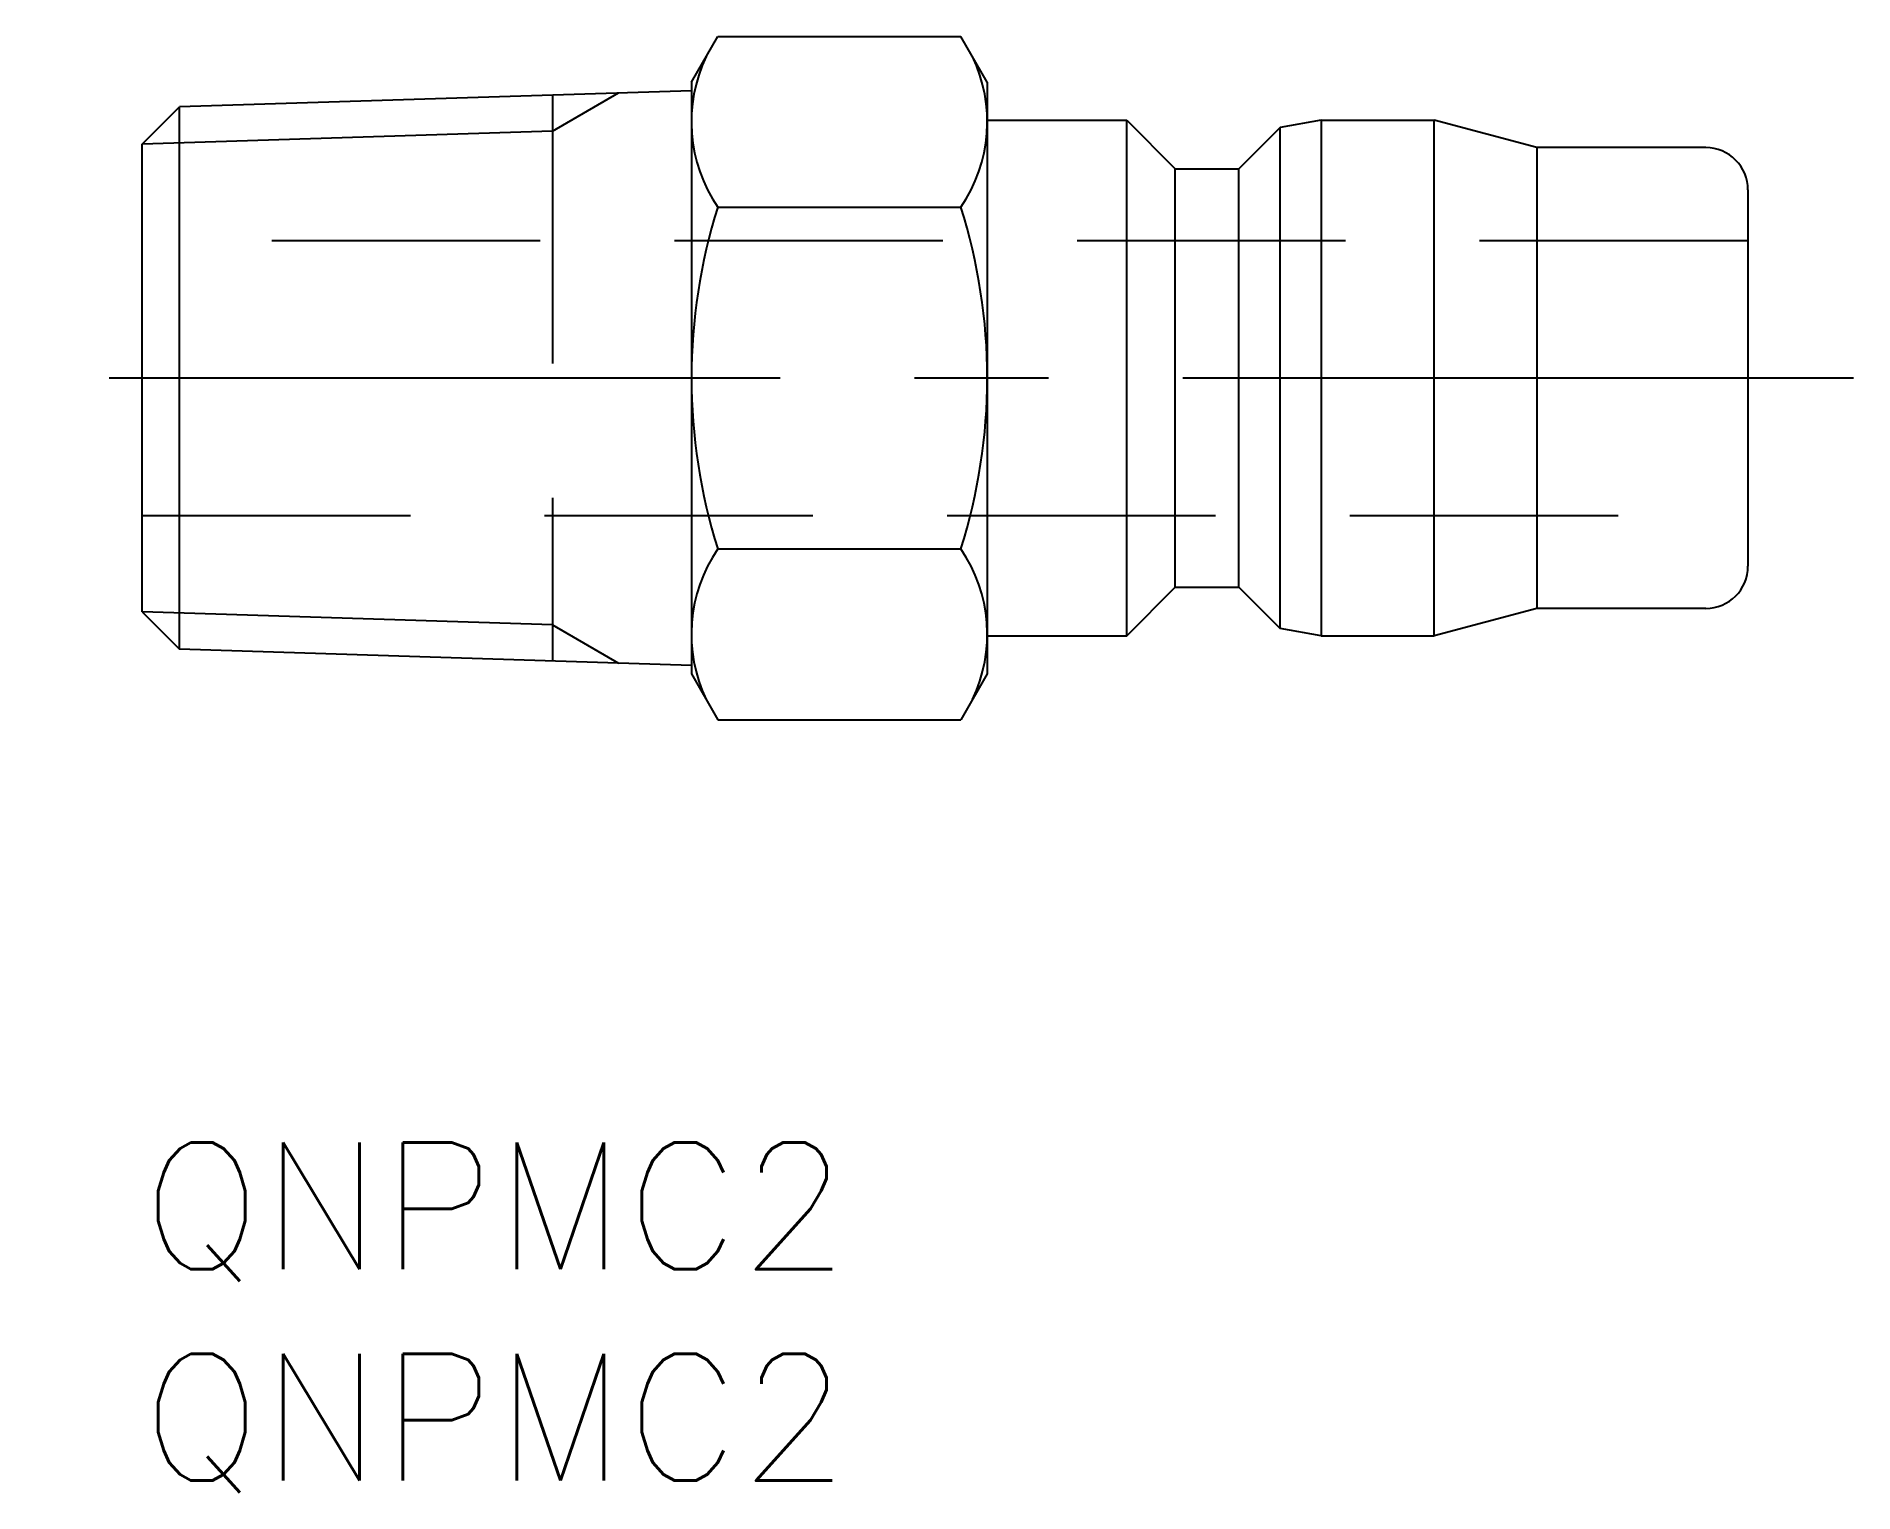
# Model space of a CAD drawing. Extents: x -2.5 to 40.5, y -8.3 to 26.2.
import ezdxf

# ---------------------------------------------------------------- set-up
doc = ezdxf.new("R2010")
doc.units = 0
doc.header["$LTSCALE"] = 0.5
doc.linetypes.add('CENTER', pattern=[50.8, 31.75, -6.35, 6.35, -6.35])
doc.linetypes.add('DASHED', pattern=[19.05, 12.7, -6.35])
for name, color, linetype in [('MSM_CENTER', 1, 'CENTER'), ('MSM_CONTINUOUS', 7, 'CONTINUOUS'), ('MSM_DASHED', 4, 'DASHED'), ('MSM_NARROW', 5, 'CONTINUOUS'), ('MSM_PART_NUMBER', 7, 'CONTINUOUS')]:
    doc.layers.add(name, color=color, linetype=linetype)
doc.styles.get("Standard").update_dxf_attribs({"font": 'txt.shx', "height": 3, "bigfont": 'bigfont.shx'})

msp = doc.modelspace()

# ---------------------------------------------------------------- linework, layer by layer
at = {"layer": 'MSM_CENTER'}
msp.add_line((40.5, 18.083), (-2.5, 18.083), dxfattribs=at)
at = {"layer": 'MSM_CONTINUOUS'}
for p, q in [((13, 25.083), (13.625, 26.166)), ((13.625, 26.166), (19.375, 26.166)), ((20, 25.083), (19.375, 26.166)), ((13, 25.083), (13, 11.083)), ((20, 25.083), (20, 11.083)), ((13, 24.88), (0.884, 24.501)), ((0, 23.618), (0.884, 24.501)), ((0.884, 11.665), (0.884, 24.501)), ((20, 24.183), (23.3, 24.183)), ((23.3, 11.983), (23.3, 24.183)), ((23.3, 24.183), (24.45, 23.033)), ((27.9, 24.183), (26.929, 24.012)), ((27.9, 24.183), (27.9, 11.983)), ((27.9, 24.183), (30.574, 24.183)), ((30.574, 11.983), (30.574, 24.183)), ((33, 23.533), (30.574, 24.183)), ((26.929, 24.012), (25.95, 23.033)), ((26.929, 12.154), (26.929, 24.012)), ((0, 12.548), (0, 23.618)), ((33, 23.533), (33, 12.633)), ((37, 23.533), (33, 23.533)), ((24.45, 13.133), (24.45, 23.033)), ((24.45, 23.033), (25.95, 23.033)), ((25.95, 13.133), (25.95, 23.033)), ((38, 22.533), (38, 13.633)), ((13.625, 22.124), (19.375, 22.124)), ((13.625, 14.041), (19.375, 14.041)), ((23.3, 11.983), (24.45, 13.133)), ((24.45, 13.133), (25.95, 13.133)), ((26.929, 12.154), (25.95, 13.133)), ((0, 12.548), (0.884, 11.665)), ((33, 12.633), (30.574, 11.983)), ((37, 12.633), (33, 12.633)), ((27.9, 11.983), (26.929, 12.154)), ((13, 11.286), (0.884, 11.665)), ((20, 11.983), (23.3, 11.983)), ((27.9, 11.983), (30.574, 11.983)), ((13, 11.083), (13.625, 10)), ((20, 11.083), (19.375, 10)), ((13.625, 10), (19.375, 10))]:
    msp.add_line(p, q, dxfattribs=at)
for centre, radius, start, end in [((16.578, 24.145), 3.578, 154.3842, 214.3842), ((16.422, 24.145), 3.578, 325.6158, 25.6158), ((37, 22.533), 1, 0, 90), ((26.375, 18.083), 13.375, 162.412, 197.588), ((6.625, 18.083), 13.375, 342.412, 17.588), ((16.578, 12.021), 3.578, 145.6158, 205.6158), ((16.422, 12.021), 3.578, 334.3842, 34.3842), ((37, 13.633), 1, 270, 0)]:
    msp.add_arc(centre, radius, start, end, dxfattribs=at)
at = {"layer": 'MSM_DASHED'}
for p, q in [((9.71, 24.777), (9.71, 11.389)), ((38, 21.332), (0, 21.332)), ((0, 14.832), (38, 14.832))]:
    msp.add_line(p, q, dxfattribs=at)
at = {"layer": 'MSM_NARROW'}
for p, q in [((9.71, 23.921), (11.277, 24.826)), ((9.71, 23.921), (0, 23.618)), ((9.71, 12.245), (0, 12.548)), ((9.71, 12.245), (11.277, 11.34))]:
    msp.add_line(p, q, dxfattribs=at)

# ---------------------------------------------------------------- texts
at = {"layer": 'MSM_PART_NUMBER'}
for p in [(0, -3), (0, -8)]:
    msp.add_text('QNPMC2', height=3, dxfattribs=at).set_placement(p)

doc.saveas('drawing.dxf')
